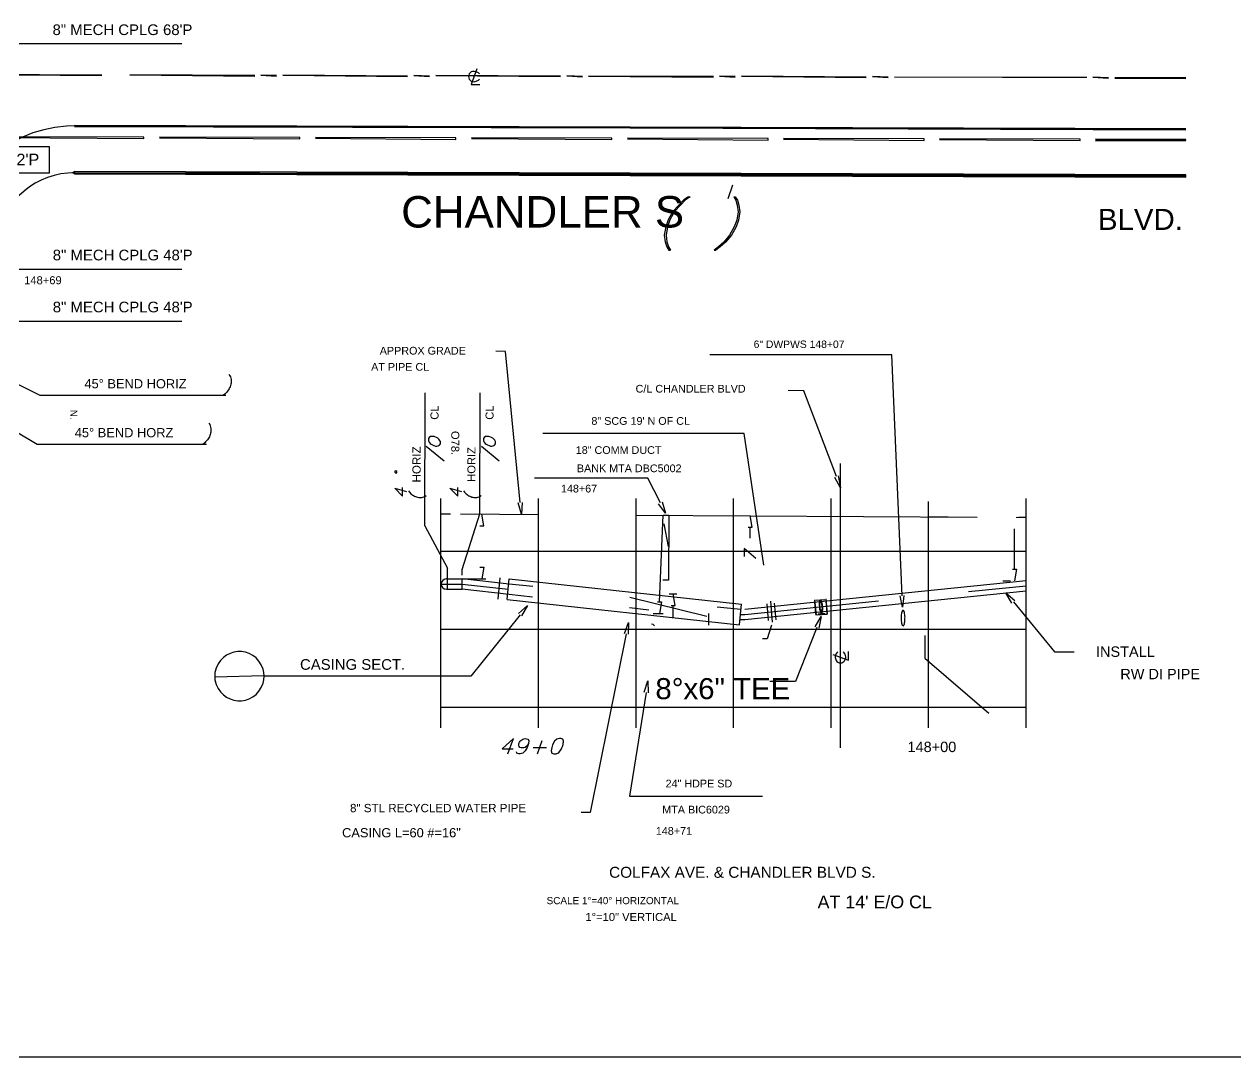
# Model space of a CAD drawing. Header units: feet. Extents: x 13 to 426, y 12 to 285.
# Drawn here: x 151 to 306.3, y 12.1 to 144.4 of the extents above; entities that cross this region are included whole.
import ezdxf
from ezdxf.enums import TextEntityAlignment as Align

# ---------------------------------------------------------------- set-up
doc = ezdxf.new("R2010")
doc.units = ezdxf.units.FT
for name, color, linetype in [('AGUA', 1, 'CONTINUOUS'), ('DRENAJE', 3, 'CONTINUOUS'), ('EJE_VIA', 7, 'CONTINUOUS'), ('GAS', 30, 'CONTINUOUS'), ('TEXTO', 7, 'CONTINUOUS')]:
    doc.layers.add(name, color=color, linetype=linetype)
doc.styles.add('CAD_TEXT', font='Arial')

msp = doc.modelspace()

# ---------------------------------------------------------------- linework, layer by layer
at = {"layer": 'AGUA'}
for points in [[(299.95, 130.87), (157.47, 131.3)], [(263.55, 71.15), (262.25, 102.03), (238.9, 102.03)], [(228.2, 66.27), (223.58, 43.37), (222.43, 43.37)]]:
    msp.add_lwpolyline(points, dxfattribs=at)
at = {"layer": 'DRENAJE'}
msp.add_lwpolyline([(230.75, 58.77), (228.6, 45.47), (245.67, 45.47)], dxfattribs=at)
at = {"layer": 'EJE_VIA'}
for p, q in [((148.33, 141.9), (171.25, 141.9)), ((241.25, 122.05), (241.88, 123.8)), ((148.32, 113), (171.22, 113)), ((148.32, 106.33), (171.22, 106.33)), ((202.38, 80.1), (202.42, 97.17)), ((209.45, 81.63), (209.47, 97.17)), ((202.57, 90.32), (204.87, 88.42)), ((209.63, 90.32), (211.92, 88.42)), ((255.67, 51.68), (255.68, 88.08)), ((198.53, 84.92), (200.03, 84.52)), ((205.6, 84.92), (207.1, 84.52)), ((204.43, 54.22), (204.43, 83.63)), ((216.93, 54.22), (216.93, 83.63)), ((229.45, 54.22), (229.45, 83.63)), ((241.95, 54.22), (241.95, 83.63)), ((254.45, 54.22), (254.45, 83.63)), ((266.95, 54.22), (266.95, 83.22)), ((279.45, 54.22), (279.45, 83.63)), ((204.43, 81.65), (205.68, 81.65)), ((206.93, 81.63), (216.95, 81.58)), ((229.45, 81.5), (273.2, 81.23)), ((232.45, 70.37), (232.92, 81.48)), ((232.92, 81.48), (233.67, 81.48)), ((266.95, 81.28), (269.45, 81.27)), ((278.2, 81.22), (279.45, 81.2)), ((278.47, 81.22), (279.47, 81.22)), ((202.38, 80.1), (205.3, 74.68)), ((233.02, 80.35), (233.57, 77.45)), ((244.07, 78.52), (244.07, 79.93)), ((277.97, 74.58), (277.97, 79.72)), ((204.43, 76.88), (279.45, 76.88)), ((205.28, 71.98), (205.3, 74.68)), ((205.15, 73.32), (210.18, 73.32)), ((207.15, 71.98), (207.15, 73.32)), ((211.78, 70.72), (212.05, 73.45)), ((212.92, 70.67), (213.18, 73.32)), ((213.18, 73.32), (242.97, 70.07)), ((243.4, 69.42), (279.45, 73.1)), ((276.47, 73.08), (277.47, 73.08)), ((204.48, 72.65), (207.15, 72.65)), ((205.15, 71.98), (207.15, 71.98)), ((207.15, 72.65), (213.05, 71.98)), ((243.4, 68.1), (279.45, 71.77)), ((272.08, 71.68), (279.45, 72.43)), ((212.92, 70.67), (242.7, 67.43)), ((228.67, 70.97), (238.53, 68.55)), ((233.7, 71.4), (234.7, 71.4)), ((234.2, 68.4), (234.2, 69.9)), ((242.7, 67.43), (242.97, 70.07)), ((243.4, 68.77), (260.53, 70.5)), ((246.22, 70.13), (246.4, 68)), ((246.67, 70.47), (246.92, 67.75)), ((247.17, 70.22), (247.37, 68.08)), ((252.35, 70.62), (252.53, 68.65)), ((252.48, 70.57), (253.65, 70.67)), ((253.78, 70.75), (253.97, 68.8)), ((228.6, 69.63), (231.08, 69.37)), ((231.63, 68.87), (232.95, 68.87)), ((238.77, 67.4), (238.77, 68.9)), ((239.85, 69.75), (242.9, 69.42)), ((242.83, 68.75), (243.38, 68.77)), ((252.67, 68.72), (253.97, 68.78)), ((252.8, 68.85), (253.68, 68.93)), ((204.43, 66.88), (279.45, 66.88)), ((242.77, 68.1), (243.4, 68.1)), ((204.43, 56.88), (279.45, 56.88)), ((213, 50.88), (213.73, 52.88)), ((216.27, 51.73), (217.98, 51.73)), ((216.82, 50.88), (217.43, 52.6)), ((12.6, 12.08), (426.22, 12.08))]:
    msp.add_line(p, q, dxfattribs=at)
for points in [[(209.37, 138.02), (209.28, 138.15), (208.98, 138.29), (208.72, 138.34), (208.49, 138.33), (208.31, 138.27), (208.17, 138.16), (208.07, 138.02), (208.01, 137.86), (207.99, 137.68), (208.01, 137.51), (208.07, 137.35), (208.17, 137.2), (208.31, 137.1), (208.49, 137.03), (208.72, 137.02), (208.98, 137.08), (209.28, 137.22), (209.37, 137.35)], [(209.05, 138.68), (208.32, 136.68), (209.45, 136.68)], [(160.97, 137.85), (144.97, 137.93), (160.97, 137.8)], [(180.57, 137.8), (164.57, 137.88), (180.57, 137.75)], [(183.37, 137.8), (181.37, 137.85), (183.37, 137.75)], [(183.37, 137.8), (181.37, 137.85), (183.37, 137.75)], [(200.17, 137.75), (184.17, 137.85), (200.17, 137.7)], [(202.97, 137.75), (200.97, 137.8), (202.97, 137.7)], [(202.97, 137.75), (200.97, 137.8), (202.97, 137.7)], [(219.77, 137.72), (203.77, 137.8), (219.77, 137.67)], [(222.57, 137.7), (220.57, 137.77), (222.57, 137.65)], [(222.57, 137.7), (220.57, 137.77), (222.57, 137.65)], [(239.37, 137.67), (223.37, 137.75), (239.37, 137.62)], [(242.17, 137.67), (240.17, 137.72), (242.17, 137.62)], [(242.17, 137.67), (240.17, 137.72), (242.17, 137.62)], [(258.97, 137.62), (242.97, 137.72), (258.97, 137.57)], [(261.77, 137.62), (259.77, 137.67), (261.77, 137.57)], [(261.77, 137.62), (259.77, 137.67), (261.77, 137.57)], [(287.23, 137.55), (276.45, 137.58), (262.57, 137.62)], [(290.03, 137.53), (288.03, 137.6), (290.03, 137.48)], [(290.03, 137.53), (288.03, 137.6), (290.03, 137.48)], [(290.83, 137.58), (299.95, 137.55)], [(299.95, 137.55), (290.83, 137.48), (299.95, 137.5)], [(299.95, 137.55), (290.83, 137.53)], [(299.95, 137.5), (290.83, 137.48), (299.95, 137.45)], [(157.47, 131.35), (156.45, 131.32), (154.97, 131.16), (153.53, 130.87), (152.14, 130.45), (150.8, 129.92), (149.52, 129.26), (148.32, 128.51), (147.19, 127.64), (146.14, 126.69), (145.18, 125.65), (144.31, 124.52), (143.55, 123.32), (142.89, 122.05), (142.34, 120.71), (141.92, 119.32), (141.63, 117.88), (141.47, 116.4), (141.42, 115.38)], [(157.47, 131.35), (299.95, 130.97), (157.47, 131.4)], [(157.47, 131.35), (299.95, 130.87), (157.47, 131.4)], [(157.47, 131.3), (299.95, 130.97), (157.47, 131.35)], [(157.47, 131.3), (299.95, 130.92)], [(148.35, 129.87), (166.35, 129.73), (166.35, 129.93), (148.35, 129.97)], [(168.35, 129.83), (186.35, 129.68), (186.35, 129.88), (168.35, 129.93)], [(188.35, 129.78), (206.35, 129.63), (206.35, 129.83), (188.35, 129.88)], [(208.35, 129.73), (226.37, 129.6), (226.37, 129.8), (208.35, 129.83)], [(228.37, 129.68), (246.37, 129.55), (246.37, 129.75), (228.37, 129.78)], [(248.37, 129.65), (266.37, 129.5), (266.37, 129.7), (248.37, 129.75)], [(268.37, 129.6), (286.37, 129.47), (286.37, 129.67), (268.37, 129.7)], [(288.37, 129.55), (299.95, 129.63), (288.37, 129.65)], [(288.37, 129.45), (299.95, 129.63), (288.37, 129.55)], [(288.37, 129.45), (299.95, 129.53), (299.95, 129.63)], [(299.95, 129.43), (288.37, 129.45)], [(147.13, 125.32), (147.13, 128.72), (154.22, 128.72), (154.22, 125.32), (147.13, 125.32)], [(157.45, 125.35), (156.62, 125.32), (155.72, 125.2), (154.85, 125.01), (154.01, 124.75), (153.2, 124.41), (152.42, 124.01), (151.69, 123.54), (151.01, 123.01), (150.37, 122.43), (149.79, 121.8), (149.26, 121.11), (148.79, 120.39), (148.38, 119.62), (148.04, 118.81), (147.77, 117.97), (147.58, 117.1), (147.47, 116.2), (147.42, 115.38)], [(157.45, 125.2), (157.32, 125.28), (157.32, 125.43), (157.45, 125.5)], [(157.45, 125.35), (299.95, 125.07), (157.45, 125.5)], [(157.45, 125.35), (157.45, 125.2), (299.95, 124.77), (299.95, 125.07), (157.45, 125.5), (157.45, 125.35)], [(157.45, 125.2), (299.95, 125.07), (157.45, 125.35)], [(157.45, 125.2), (299.95, 124.92), (299.95, 125.07)], [(299.95, 124.77), (299.95, 124.92), (157.45, 125.2)], [(236.18, 122.28), (235.6, 121.87), (234.93, 121.22), (234.18, 120.37), (233.58, 119.3), (233.27, 118.43), (233.08, 117.37), (233.2, 116.5), (233.4, 115.87), (233.67, 115.43), (233.88, 115.43)], [(236.18, 122.28), (236.4, 122.28), (235.8, 121.87), (235.15, 121.22), (234.4, 120.37), (233.8, 119.3), (233.48, 118.43), (233.3, 117.37), (233.42, 116.5), (233.62, 115.87), (233.88, 115.43)], [(241.97, 122.27), (242.23, 121.85), (242.43, 121.2), (242.55, 120.35), (242.37, 119.27), (242.05, 118.42), (241.45, 117.35), (240.7, 116.48), (240.03, 115.85), (239.45, 115.42), (239.67, 115.42)], [(241.97, 122.27), (242.18, 122.27), (242.45, 121.85), (242.65, 121.2), (242.75, 120.35), (242.58, 119.27), (242.27, 118.42), (241.67, 117.35), (240.92, 116.48), (240.25, 115.85), (239.67, 115.42)], [(137.58, 104.55), (153.03, 96.85), (176.87, 96.85)], [(133.65, 101.9), (152.68, 90.58), (174.4, 90.58)], [(214.6, 83.1), (212.72, 102.45), (211.5, 102.48)], [(177.27, 99.52), (177.38, 99.35), (177.46, 99.2), (177.51, 99.04), (177.54, 98.88), (177.56, 98.72), (177.56, 98.56), (177.55, 98.41), (177.52, 98.25), (177.48, 98.09), (177.42, 97.94), (177.35, 97.79), (177.28, 97.65), (177.19, 97.51), (177.09, 97.38), (176.99, 97.25), (176.88, 97.13), (176.77, 97.02), (176.55, 96.85)], [(255.15, 86.42), (250.98, 97.4), (248.95, 97.45)], [(174.67, 93.25), (174.8, 93.08), (174.87, 92.92), (174.91, 92.76), (174.94, 92.6), (174.96, 92.44), (174.96, 92.28), (174.95, 92.13), (174.92, 91.97), (174.88, 91.82), (174.82, 91.68), (174.76, 91.53), (174.68, 91.39), (174.59, 91.25), (174.5, 91.12), (174.4, 90.99), (174.28, 90.87), (174.17, 90.75), (173.95, 90.58)], [(202.87, 91.02), (202.93, 90.85), (203.07, 90.68), (203.2, 90.57), (203.37, 90.47), (203.55, 90.39), (203.74, 90.34), (203.92, 90.33), (204.1, 90.37), (204.25, 90.46), (204.37, 90.62), (204.37, 90.9), (204.28, 91.07), (204.18, 91.21), (204.03, 91.34), (203.86, 91.45), (203.66, 91.53), (203.56, 91.56), (203.46, 91.58), (203.27, 91.58), (203.09, 91.54), (202.93, 91.43), (202.87, 91.3), (202.87, 91.02)], [(209.92, 91.02), (209.98, 90.85), (210.13, 90.68), (210.26, 90.57), (210.42, 90.47), (210.61, 90.39), (210.8, 90.34), (210.98, 90.33), (211.16, 90.37), (211.3, 90.46), (211.42, 90.62), (211.42, 90.9), (211.35, 91.07), (211.23, 91.21), (211.08, 91.34), (210.91, 91.45), (210.72, 91.53), (210.53, 91.58), (210.33, 91.58), (210.15, 91.54), (209.98, 91.43), (209.92, 91.3), (209.92, 91.02)], [(198.68, 87.17), (198.55, 87.13), (198.55, 86.98), (198.68, 86.88), (198.8, 86.92), (198.8, 87.07), (198.68, 87.17)], [(232.57, 83.07), (230.98, 86.23), (216.42, 86.23)], [(255.38, 86.5), (255.68, 85), (254.92, 86.32)], [(198.53, 84.92), (199.53, 83.93), (199.53, 85.02)], [(200.27, 84.6), (200.4, 84.42), (200.6, 84.23), (200.71, 84.14), (200.82, 84.06), (200.94, 83.98), (201.07, 83.92), (201.19, 83.86), (201.32, 83.81), (201.46, 83.77), (201.59, 83.75), (201.73, 83.73), (201.86, 83.73), (202, 83.75), (202.14, 83.78), (202.27, 83.82), (202.4, 83.88), (202.55, 83.98)], [(205.6, 84.92), (206.6, 83.93), (206.6, 85.02)], [(207.32, 84.6), (207.47, 84.42), (207.57, 84.32), (207.68, 84.22), (207.79, 84.13), (207.9, 84.05), (208.02, 83.97), (208.14, 83.91), (208.26, 83.85), (208.39, 83.8), (208.52, 83.77), (208.65, 83.74), (208.78, 83.73), (208.91, 83.73), (209.05, 83.75), (209.19, 83.78), (209.33, 83.82), (209.47, 83.88), (209.6, 83.98)], [(214.85, 83.12), (214.75, 81.6), (214.35, 83.07)], [(232.8, 83.17), (233.25, 81.72), (232.35, 82.95)], [(207.15, 73.77), (207.15, 74.53), (209.45, 81.63)], [(209.43, 80.12), (209.93, 80.12), (209.68, 81.62)], [(233.67, 81.48), (233.62, 73.15), (232.87, 73.15)], [(243.82, 79.93), (244.32, 79.93), (244.07, 81.43)], [(244.82, 75.93), (243.32, 77.2), (243.32, 76.2)], [(209.43, 74.82), (209.93, 74.82), (209.68, 73.32)], [(277.72, 74.58), (278.22, 74.58), (277.97, 73.08)], [(205.15, 73.32), (204.95, 73.28), (204.84, 73.23), (204.67, 73.1), (204.55, 72.93), (204.49, 72.74), (204.49, 72.54), (204.55, 72.36), (204.66, 72.19), (204.84, 72.06), (204.95, 72.02), (205.15, 71.98)], [(216.23, 72.32), (213.18, 72.65), (207.15, 73.32)], [(216.17, 70.98), (213.18, 71.32), (207.15, 71.98)], [(277.62, 70.22), (276.87, 71.53), (278, 70.53)], [(214.4, 68.88), (215.53, 69.9), (214.78, 68.57)], [(232.2, 70.37), (232.7, 70.37), (232.45, 68.87)], [(233.95, 69.9), (234.45, 69.9), (234.2, 71.4)], [(252.53, 68.65), (252.52, 68.85), (252.37, 70.35)], [(252.95, 70.35), (252.93, 70.22), (252.93, 70.09), (252.94, 69.92), (252.95, 69.72), (252.96, 69.62), (252.97, 69.51), (252.99, 69.41), (253.01, 69.3), (253.06, 69.12), (253.13, 68.98), (253.27, 68.9), (253.33, 69.02), (253.36, 69.14), (253.37, 69.26), (253.38, 69.39), (253.39, 69.51), (253.38, 69.63), (253.38, 69.75), (253.37, 69.87), (253.35, 70), (253.28, 70.3), (253.25, 70.41), (253.2, 70.52), (253.09, 70.62), (252.97, 70.45), (252.95, 70.35)], [(253, 70.22), (252.98, 70.12), (252.98, 69.75), (253, 69.63), (253.02, 69.5), (253.08, 69.3), (253.13, 69.15), (253.23, 69.1), (253.32, 69.25), (253.33, 69.35), (253.33, 69.45), (253.34, 69.58), (253.33, 69.69), (253.32, 69.8), (253.31, 69.91), (253.29, 70.02), (253.22, 70.27), (253.17, 70.38), (253.03, 70.37), (253, 70.22)], [(253.97, 68.8), (253.95, 68.98), (253.82, 70.48)], [(263.8, 71.17), (263.62, 69.67), (263.3, 71.15)], [(277.82, 70.38), (283.1, 63.98), (285.6, 63.98)], [(214.58, 68.72), (208.28, 60.85), (181.8, 60.85)], [(252.4, 67.17), (253.18, 68.48), (252.87, 66.98)], [(263.5, 69.02), (263.48, 68.87), (263.45, 68.7), (263.43, 68.52), (263.43, 68.13), (263.45, 67.95), (263.47, 67.78), (263.5, 67.63), (263.53, 67.5), (263.57, 67.4), (263.72, 67.32), (263.8, 67.42), (263.85, 67.53), (263.88, 67.67), (263.9, 67.82), (263.91, 67.93), (263.92, 68.05), (263.93, 68.16), (263.93, 68.27), (263.94, 68.39), (263.93, 68.5), (263.93, 68.62), (263.92, 68.73), (263.88, 68.9), (263.85, 69.05), (263.82, 69.15), (263.73, 69.28), (263.63, 69.28), (263.55, 69.13), (263.5, 69.02)], [(227.97, 66.32), (228.5, 67.73), (228.45, 66.22)], [(231.45, 67.55), (231.6, 67.5), (231.73, 67.38), (231.82, 67.28)], [(246.83, 67.38), (246.28, 65.65), (245.68, 65.65)], [(252.63, 67.08), (249.88, 60.17), (246.6, 60.17)], [(266.47, 66.08), (266.47, 63.15), (274.68, 56.13)], [(181.77, 60.85), (181.73, 61.3), (181.65, 61.73), (181.41, 62.3), (181.1, 62.78), (180.74, 63.18), (180.32, 63.51), (179.87, 63.75), (179.39, 63.91), (178.89, 63.99), (178.39, 63.99), (177.9, 63.92), (177.42, 63.77), (176.97, 63.54), (176.55, 63.24), (176.19, 62.87), (175.88, 62.42), (175.64, 61.89), (175.48, 61.3), (175.45, 60.85), (175.48, 60.4), (175.64, 59.8), (175.88, 59.28), (176.18, 58.83), (176.55, 58.46), (176.96, 58.15), (177.42, 57.93), (177.9, 57.78), (178.39, 57.7), (178.89, 57.7), (179.39, 57.79), (179.87, 57.95), (180.32, 58.19), (180.74, 58.51), (181.1, 58.91), (181.41, 59.4), (181.65, 59.97), (181.73, 60.4), (181.77, 60.85)], [(254.67, 63.62), (256.67, 62.9), (256.67, 64.03)], [(255.32, 63.95), (255.2, 63.85), (255.07, 63.67), (255.03, 63.53), (255, 63.39), (255, 63.25), (255.01, 63.11), (255.05, 62.98), (255.11, 62.85), (255.2, 62.74), (255.32, 62.65), (255.5, 62.55), (255.82, 62.55), (255.97, 62.63), (256.1, 62.74), (256.21, 62.86), (256.28, 63.01), (256.33, 63.17), (256.34, 63.33), (256.31, 63.5), (256.25, 63.67), (256.12, 63.85), (256, 63.95)], [(175.45, 60.93), (175.45, 60.77), (181.73, 60.93)], [(175.45, 60.77), (181.73, 60.93), (181.73, 60.75)], [(230.5, 58.82), (230.98, 60.25), (231, 58.73)], [(213.73, 52.88), (212.3, 51.55), (213.72, 51.55)], [(215.68, 52.22), (215.48, 51.93), (215.22, 51.73), (215.08, 51.68), (214.95, 51.66), (214.83, 51.65), (214.73, 51.66), (214.57, 51.72), (214.47, 51.84), (214.42, 52), (214.44, 52.19), (214.48, 52.29), (214.53, 52.39), (214.6, 52.5), (214.68, 52.6), (214.93, 52.78), (215.25, 52.88), (215.6, 52.78), (215.72, 52.6), (215.68, 52.22), (215.5, 51.73), (215.23, 51.27), (214.95, 50.98), (214.62, 50.88), (214.43, 50.88), (214.18, 50.98), (214.15, 51.17)], [(219.63, 52.88), (219.32, 52.78), (219.02, 52.5), (218.75, 52.03), (218.65, 51.73), (218.57, 51.27), (218.67, 50.98), (218.92, 50.88), (219.06, 50.88), (219.2, 50.9), (219.32, 50.94), (219.44, 51), (219.55, 51.08), (219.74, 51.29), (219.82, 51.42), (219.9, 51.55), (219.96, 51.68), (220.02, 51.83), (220.06, 51.97), (220.1, 52.11), (220.13, 52.25), (220.15, 52.38), (220.17, 52.5), (220.08, 52.78), (219.83, 52.88), (219.63, 52.88)]]:
    msp.add_lwpolyline(points, dxfattribs=at)
at = {"layer": 'GAS'}
msp.add_lwpolyline([(245.83, 75.07), (243.32, 91.93), (217.5, 91.93)], dxfattribs=at)

# ---------------------------------------------------------------- texts
at = {"layer": 'TEXTO', "style": 'CAD_TEXT'}
for s, height, p in [('8" MECH CPLG 68\'P', 1.3679, (163.62, 143.68)), ("2'P", 1.482, (151.49, 127.05)), ('CHANDLER S', 4.028, (217.48, 120.35)), ('BLVD.', 2.698, (294.11, 119.38)), ('8" MECH CPLG 48\'P', 1.3679, (163.65, 114.81)), ('148+69', 1.026, (153.42, 111.58)), ('8" MECH CPLG 48\'P', 1.3679, (163.65, 108.15)), ('APPROX GRADE', 0.9879, (202.12, 102.55)), ('6" DWPWS 148+07', 0.9499, (250.35, 103.38)), ('AT PIPE CL', 0.988, (199.22, 100.48)), ('45° BEND HORIZ', 1.1779, (165.29, 98.32)), ('C/L CHANDLER BLVD', 0.9879, (236.45, 97.68)), ('8" SCG 19\' N OF CL', 0.9879, (230.05, 93.55)), ('45° BEND HORZ', 1.1779, (163.82, 92.05)), ('18" COMM DUCT', 0.9879, (227.22, 89.82)), ('BANK MTA DBC5002', 0.9879, (228.58, 87.48)), ('148+67', 0.988, (222.15, 84.88)), ('INSTALL', 1.33, (292.18, 63.99)), ('CASING SECT.', 1.3679, (193.12, 62.35)), ('8°x6" TEE', 2.698, (240.58, 59.25)), ('RW DI PIPE', 1.33, (296.64, 61.12)), ('148+00', 1.33, (267.38, 51.79)), ('24" HDPE SD', 0.9879, (237.51, 47.09)), ('8" STL RECYCLED WATER PIPE', 1.0639, (204.08, 43.95)), ('MTA BIC6029', 0.9879, (237.15, 43.75)), ('CASING L=60 #=16"', 1.1779, (199.38, 40.79)), ('148+71', 0.988, (234.31, 41.02)), ('COLFAX AVE. & CHANDLER BLVD S.', 1.4059, (243.08, 35.72)), ("AT 14' E/O CL", 1.6339, (260.05, 31.92)), ('SCALE 1°=40° HORIZONTAL', 0.9119, (226.48, 32.09)), ('1°=10" VERTICAL', 1.0259, (228.82, 29.99))]:
    msp.add_text(s, height=height, dxfattribs=at).set_placement(p, align=Align.MIDDLE_CENTER)
for s, height, rotation, p in [('N.', 0.912, 270, (157.39, 94.35)), ('CL', 1.026, 90, (203.62, 94.62)), ('CL', 1.026, 90, (210.68, 94.62)), ('O78.', 1.026, 270, (206.28, 90.72)), ('HORIZ', 1.064, 90, (201.32, 87.98)), ('HORIZ', 1.026, 90, (208.35, 87.98))]:
    msp.add_text(s, height=height, rotation=rotation, dxfattribs=at).set_placement(p, align=Align.MIDDLE_CENTER)

doc.saveas('drawing.dxf')
